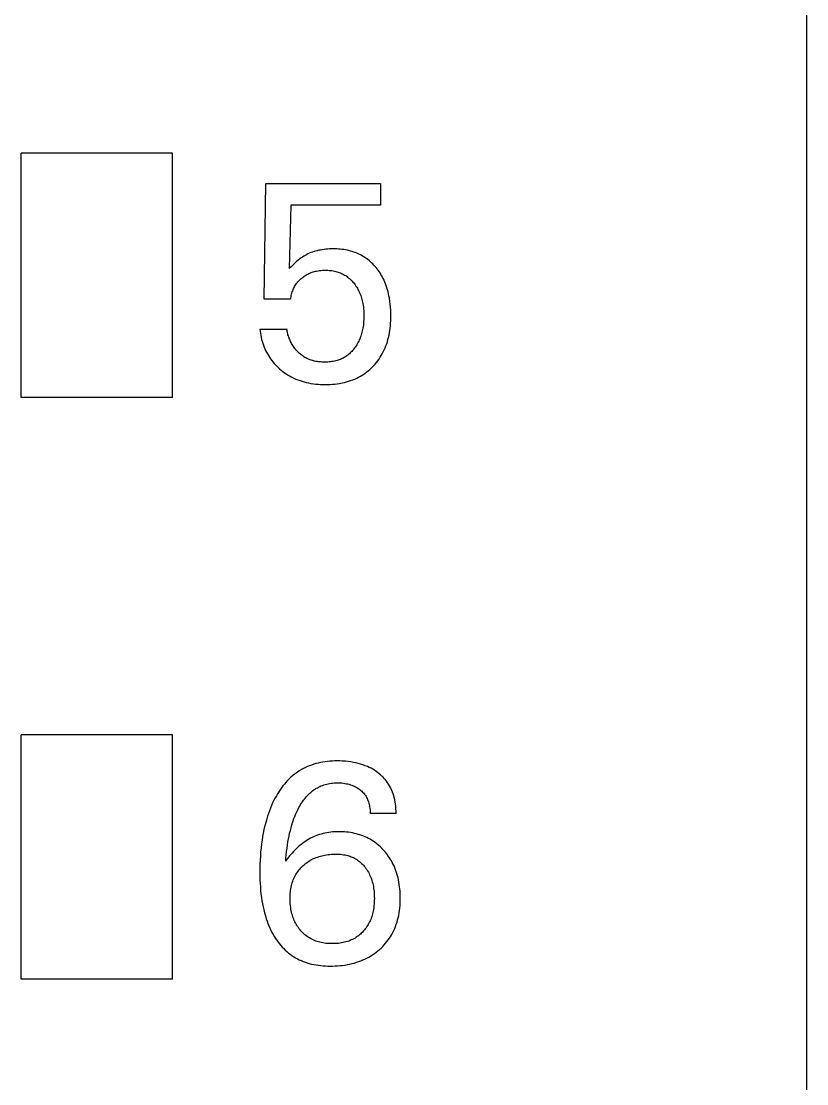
# Model space of a CAD drawing. Extents: x 10 to 622, y -523 to 292.
# Drawn here: x 283.987 to 285.354, y 102.994 to 104.844 of the extents above; entities that cross this region are included whole.
import ezdxf

# ---------------------------------------------------------------- set-up
doc = ezdxf.new("R2010")
doc.units = 0
doc.header["$LTSCALE"] = 5
doc.header["$MEASUREMENT"] = 0
doc.layers.get('0').update_dxf_attribs({"linetype": 'CONTINUOUS'})

msp = doc.modelspace()

# ---------------------------------------------------------------- linework, layer by layer
at = {"color": 7, "linetype": 'Continuous'}
for p, q in [((285.3541, 91.5843), (285.3541, 118.1094)), ((285.3541, 101.4856), (285.3541, 118.1094)), ((285.3541, 91.5843), (285.3541, 118.1094)), ((285.3541, 95.3587), (285.3541, 118.1094)), ((285.3541, 95.3587), (285.3541, 118.1094)), ((283.9874, 104.1888), (283.9874, 104.614)), ((284.2506, 104.614), (283.9874, 104.614)), ((284.2506, 104.1888), (284.2506, 104.614)), ((284.4103, 104.3601), (284.4132, 104.5614)), ((284.4132, 104.5614), (284.6125, 104.5614)), ((284.6125, 104.5614), (284.6125, 104.5238)), ((284.4564, 104.5238), (284.4537, 104.4131)), ((284.6125, 104.5238), (284.4564, 104.5238)), ((284.472, 104.4302), (284.4691, 104.4279)), ((284.4742, 104.4318), (284.472, 104.4302)), ((284.4765, 104.4333), (284.4742, 104.4318)), ((284.4788, 104.4348), (284.4765, 104.4333)), ((284.4812, 104.4361), (284.4788, 104.4348)), ((284.4837, 104.4374), (284.4812, 104.4361)), ((284.4861, 104.4386), (284.4837, 104.4374)), ((284.4886, 104.4398), (284.4861, 104.4386)), ((284.4913, 104.4409), (284.4886, 104.4398)), ((284.494, 104.4419), (284.4913, 104.4409)), ((284.4968, 104.4428), (284.494, 104.4419)), ((284.4995, 104.4436), (284.4968, 104.4428)), ((284.5023, 104.4443), (284.4995, 104.4436)), ((284.5052, 104.445), (284.5023, 104.4443)), ((284.508, 104.4455), (284.5052, 104.445)), ((284.5111, 104.4461), (284.508, 104.4455)), ((284.5142, 104.4465), (284.5111, 104.4461)), ((284.5174, 104.4469), (284.5142, 104.4465)), ((284.5205, 104.4471), (284.5174, 104.4469)), ((284.5237, 104.4473), (284.5205, 104.4471)), ((284.5269, 104.4474), (284.5237, 104.4473)), ((284.5301, 104.4475), (284.5269, 104.4474)), ((284.5331, 104.4474), (284.5301, 104.4475)), ((284.5362, 104.4473), (284.5331, 104.4474)), ((284.5393, 104.4472), (284.5362, 104.4473)), ((284.5424, 104.4469), (284.5393, 104.4472)), ((284.5454, 104.4466), (284.5424, 104.4469)), ((284.5485, 104.4462), (284.5454, 104.4466)), ((284.5515, 104.4457), (284.5485, 104.4462)), ((284.5546, 104.4451), (284.5515, 104.4457)), ((284.5576, 104.4444), (284.5546, 104.4451)), ((284.5605, 104.4436), (284.5576, 104.4444)), ((284.5632, 104.4428), (284.5605, 104.4436)), ((284.5659, 104.442), (284.5632, 104.4428)), ((284.5686, 104.441), (284.5659, 104.442)), ((284.5712, 104.44), (284.5686, 104.441)), ((284.5737, 104.4389), (284.5712, 104.44)), ((284.5763, 104.4377), (284.5737, 104.4389)), ((284.5788, 104.4364), (284.5763, 104.4377)), ((284.5812, 104.435), (284.5788, 104.4364)), ((284.5836, 104.4336), (284.5812, 104.435)), ((284.586, 104.4321), (284.5836, 104.4336)), ((284.5883, 104.4305), (284.586, 104.4321)), ((284.5906, 104.4288), (284.5883, 104.4305)), ((284.457, 104.4165), (284.4537, 104.4131)), ((284.4603, 104.4199), (284.457, 104.4165)), ((284.4633, 104.4227), (284.4603, 104.4199)), ((284.4664, 104.4255), (284.4633, 104.4227)), ((284.4691, 104.4279), (284.4664, 104.4255)), ((284.5928, 104.427), (284.5906, 104.4288)), ((284.5949, 104.4252), (284.5928, 104.427)), ((284.597, 104.4233), (284.5949, 104.4252)), ((284.599, 104.4213), (284.597, 104.4233)), ((284.6009, 104.4193), (284.599, 104.4213)), ((284.6028, 104.4172), (284.6009, 104.4193)), ((284.6047, 104.415), (284.6028, 104.4172)), ((284.6064, 104.4128), (284.6047, 104.415)), ((284.6082, 104.4104), (284.6064, 104.4128)), ((284.4701, 104.3917), (284.4716, 104.3932)), ((284.4716, 104.3932), (284.473, 104.3946)), ((284.473, 104.3946), (284.4746, 104.3959)), ((284.4746, 104.3959), (284.4761, 104.3972)), ((284.4761, 104.3972), (284.4777, 104.3984)), ((284.4777, 104.3984), (284.4793, 104.3996)), ((284.4793, 104.3996), (284.481, 104.4007)), ((284.481, 104.4007), (284.4826, 104.4017)), ((284.4826, 104.4017), (284.4844, 104.4027)), ((284.4844, 104.4027), (284.4861, 104.4037)), ((284.4861, 104.4037), (284.4879, 104.4045)), ((284.4879, 104.4045), (284.4897, 104.4054)), ((284.4897, 104.4054), (284.4916, 104.4061)), ((284.4916, 104.4061), (284.4935, 104.4068)), ((284.4935, 104.4068), (284.4954, 104.4074)), ((284.4954, 104.4074), (284.4974, 104.408)), ((284.4974, 104.408), (284.4993, 104.4085)), ((284.4993, 104.4085), (284.5013, 104.4089)), ((284.5013, 104.4089), (284.5038, 104.4094)), ((284.5038, 104.4094), (284.5063, 104.4098)), ((284.5063, 104.4098), (284.5088, 104.41)), ((284.5088, 104.41), (284.5113, 104.4102)), ((284.5113, 104.4102), (284.5139, 104.4104)), ((284.5139, 104.4104), (284.5164, 104.4104)), ((284.5164, 104.4104), (284.5187, 104.4104)), ((284.5187, 104.4104), (284.521, 104.4103)), ((284.521, 104.4103), (284.5232, 104.4101)), ((284.5232, 104.4101), (284.5255, 104.4099)), ((284.5255, 104.4099), (284.5278, 104.4096)), ((284.5278, 104.4096), (284.53, 104.4093)), ((284.53, 104.4093), (284.5322, 104.4088)), ((284.5322, 104.4088), (284.5345, 104.4083)), ((284.5345, 104.4083), (284.5367, 104.4077)), ((284.5367, 104.4077), (284.5387, 104.4071)), ((284.5387, 104.4071), (284.5406, 104.4064)), ((284.5406, 104.4064), (284.5426, 104.4057)), ((284.5426, 104.4057), (284.5445, 104.4049)), ((284.5445, 104.4049), (284.5464, 104.404)), ((284.5464, 104.404), (284.5483, 104.403)), ((284.5483, 104.403), (284.5501, 104.402)), ((284.5501, 104.402), (284.5519, 104.4009)), ((284.5519, 104.4009), (284.5536, 104.3998)), ((284.5536, 104.3998), (284.5553, 104.3985)), ((284.5553, 104.3985), (284.5569, 104.3972)), ((284.5569, 104.3972), (284.5586, 104.3958)), ((284.5586, 104.3958), (284.5601, 104.3944)), ((284.5601, 104.3944), (284.5616, 104.3929)), ((284.6099, 104.408), (284.6082, 104.4104)), ((284.6116, 104.4055), (284.6099, 104.408)), ((284.6131, 104.403), (284.6116, 104.4055)), ((284.6146, 104.4004), (284.6131, 104.403)), ((284.616, 104.3978), (284.6146, 104.4004)), ((284.6174, 104.3951), (284.616, 104.3978)), ((284.6186, 104.3924), (284.6174, 104.3951)), ((284.459, 104.3726), (284.4597, 104.3747)), ((284.4597, 104.3747), (284.4604, 104.3765)), ((284.4604, 104.3765), (284.4612, 104.3784)), ((284.4612, 104.3784), (284.4621, 104.3802)), ((284.4621, 104.3802), (284.463, 104.382)), ((284.463, 104.382), (284.464, 104.3837)), ((284.464, 104.3837), (284.4651, 104.3854)), ((284.4651, 104.3854), (284.4662, 104.387)), ((284.4662, 104.387), (284.4675, 104.3886)), ((284.4675, 104.3886), (284.4688, 104.3902)), ((284.4688, 104.3902), (284.4701, 104.3917)), ((284.5616, 104.3929), (284.5631, 104.3914)), ((284.5631, 104.3914), (284.5645, 104.3898)), ((284.5645, 104.3898), (284.5658, 104.3882)), ((284.5658, 104.3882), (284.5671, 104.3865)), ((284.5671, 104.3865), (284.5685, 104.3846)), ((284.5685, 104.3846), (284.5698, 104.3828)), ((284.5698, 104.3828), (284.571, 104.3809)), ((284.571, 104.3809), (284.5722, 104.3789)), ((284.5722, 104.3789), (284.5733, 104.3769)), ((284.5733, 104.3769), (284.5743, 104.3749)), ((284.5743, 104.3749), (284.5753, 104.3729)), ((284.6198, 104.3897), (284.6186, 104.3924)), ((284.6212, 104.3864), (284.6198, 104.3897)), ((284.6224, 104.383), (284.6212, 104.3864)), ((284.6236, 104.3797), (284.6224, 104.383)), ((284.6246, 104.3762), (284.6236, 104.3797)), ((284.6256, 104.3728), (284.6246, 104.3762)), ((284.4564, 104.3601), (284.4103, 104.3601)), ((284.4564, 104.3601), (284.4566, 104.3622)), ((284.4566, 104.3622), (284.4569, 104.3644)), ((284.4569, 104.3644), (284.4573, 104.3665)), ((284.4573, 104.3665), (284.4578, 104.3685)), ((284.4578, 104.3685), (284.4583, 104.3706)), ((284.4583, 104.3706), (284.459, 104.3726)), ((284.5753, 104.3729), (284.5762, 104.3708)), ((284.5762, 104.3708), (284.5771, 104.3686)), ((284.5771, 104.3686), (284.578, 104.3663)), ((284.578, 104.3663), (284.5787, 104.364)), ((284.5787, 104.364), (284.5795, 104.3617)), ((284.5795, 104.3617), (284.5801, 104.3594)), ((284.5801, 104.3594), (284.5807, 104.3571)), ((284.5807, 104.3571), (284.5812, 104.3547)), ((284.6264, 104.3693), (284.6256, 104.3728)), ((284.6272, 104.3658), (284.6264, 104.3693)), ((284.6279, 104.3623), (284.6272, 104.3658)), ((284.6289, 104.356), (284.6279, 104.3623)), ((284.6295, 104.351), (284.6289, 104.356)), ((284.5812, 104.3547), (284.5817, 104.3523)), ((284.5817, 104.3523), (284.5822, 104.3493)), ((284.5822, 104.3493), (284.5826, 104.3463)), ((284.5826, 104.3463), (284.5829, 104.3433)), ((284.5829, 104.3433), (284.5832, 104.3402)), ((284.5832, 104.3402), (284.5833, 104.3372)), ((284.63, 104.3459), (284.6295, 104.351)), ((284.6303, 104.3408), (284.63, 104.3459)), ((284.6305, 104.3357), (284.6303, 104.3408)), ((284.5831, 104.3214), (284.5829, 104.3182)), ((284.5833, 104.3247), (284.5831, 104.3214)), ((284.5833, 104.3372), (284.5834, 104.3342)), ((284.5834, 104.3279), (284.5833, 104.3247)), ((284.5834, 104.3342), (284.5835, 104.3311)), ((284.5835, 104.3311), (284.5834, 104.3279)), ((284.6301, 104.3179), (284.6304, 104.3221)), ((284.6304, 104.3221), (284.6305, 104.3264)), ((284.6306, 104.3306), (284.6305, 104.3357)), ((284.6305, 104.3264), (284.6306, 104.3306)), ((284.4025, 104.3077), (284.4029, 104.3041)), ((284.4025, 104.3077), (284.4496, 104.3077)), ((284.4029, 104.3041), (284.4034, 104.3006)), ((284.4034, 104.3006), (284.404, 104.2971)), ((284.4498, 104.3057), (284.4496, 104.3077)), ((284.4501, 104.3037), (284.4498, 104.3057)), ((284.4505, 104.3018), (284.4501, 104.3037)), ((284.451, 104.2998), (284.4505, 104.3018)), ((284.5801, 104.3025), (284.5795, 104.3002)), ((284.5807, 104.3049), (284.5801, 104.3025)), ((284.5812, 104.3073), (284.5807, 104.3049)), ((284.5817, 104.3097), (284.5812, 104.3073)), ((284.5822, 104.3125), (284.5817, 104.3097)), ((284.5826, 104.3154), (284.5822, 104.3125)), ((284.5829, 104.3182), (284.5826, 104.3154)), ((284.6273, 104.297), (284.6281, 104.3011)), ((284.6281, 104.3011), (284.6288, 104.3053)), ((284.6288, 104.3053), (284.6293, 104.3095)), ((284.6293, 104.3095), (284.6298, 104.3137)), ((284.6298, 104.3137), (284.6301, 104.3179)), ((284.404, 104.2971), (284.4047, 104.2935)), ((284.4047, 104.2935), (284.4056, 104.29)), ((284.4056, 104.29), (284.4065, 104.2866)), ((284.4065, 104.2866), (284.4076, 104.2831)), ((284.4076, 104.2831), (284.4088, 104.2797)), ((284.4515, 104.2978), (284.451, 104.2998)), ((284.4521, 104.2959), (284.4515, 104.2978)), ((284.4527, 104.294), (284.4521, 104.2959)), ((284.4534, 104.2921), (284.4527, 104.294)), ((284.4542, 104.2902), (284.4534, 104.2921)), ((284.455, 104.2883), (284.4542, 104.2902)), ((284.4558, 104.2864), (284.455, 104.2883)), ((284.4568, 104.2846), (284.4558, 104.2864)), ((284.4577, 104.2828), (284.4568, 104.2846)), ((284.4588, 104.281), (284.4577, 104.2828)), ((284.5723, 104.2827), (284.5712, 104.2807)), ((284.5734, 104.2848), (284.5723, 104.2827)), ((284.5745, 104.2868), (284.5734, 104.2848)), ((284.5754, 104.2889), (284.5745, 104.2868)), ((284.5763, 104.291), (284.5754, 104.2889)), ((284.5772, 104.2933), (284.5763, 104.291)), ((284.578, 104.2955), (284.5772, 104.2933)), ((284.5788, 104.2979), (284.578, 104.2955)), ((284.5795, 104.3002), (284.5788, 104.2979)), ((284.6219, 104.2787), (284.6232, 104.2822)), ((284.6232, 104.2822), (284.6244, 104.2859)), ((284.6244, 104.2859), (284.6255, 104.2895)), ((284.6255, 104.2895), (284.6264, 104.2932)), ((284.6264, 104.2932), (284.6273, 104.297)), ((284.4088, 104.2797), (284.41, 104.2766)), ((284.41, 104.2766), (284.4113, 104.2735)), ((284.4113, 104.2735), (284.4126, 104.2704)), ((284.4126, 104.2704), (284.4141, 104.2674)), ((284.4141, 104.2674), (284.4157, 104.2645)), ((284.4157, 104.2645), (284.4174, 104.2616)), ((284.4599, 104.2792), (284.4588, 104.281)), ((284.461, 104.2775), (284.4599, 104.2792)), ((284.4622, 104.2758), (284.461, 104.2775)), ((284.4634, 104.2742), (284.4622, 104.2758)), ((284.4646, 104.2727), (284.4634, 104.2742)), ((284.4659, 104.2712), (284.4646, 104.2727)), ((284.4672, 104.2697), (284.4659, 104.2712)), ((284.4686, 104.2682), (284.4672, 104.2697)), ((284.47, 104.2669), (284.4686, 104.2682)), ((284.4715, 104.2655), (284.47, 104.2669)), ((284.473, 104.2642), (284.4715, 104.2655)), ((284.4745, 104.263), (284.473, 104.2642)), ((284.5569, 104.2637), (284.5554, 104.2625)), ((284.5583, 104.2649), (284.5569, 104.2637)), ((284.5597, 104.2663), (284.5583, 104.2649)), ((284.5611, 104.2676), (284.5597, 104.2663)), ((284.5625, 104.269), (284.5611, 104.2676)), ((284.5638, 104.2705), (284.5625, 104.269)), ((284.565, 104.2719), (284.5638, 104.2705)), ((284.5662, 104.2735), (284.565, 104.2719)), ((284.5674, 104.275), (284.5662, 104.2735)), ((284.5687, 104.2769), (284.5674, 104.275)), ((284.57, 104.2788), (284.5687, 104.2769)), ((284.5712, 104.2807), (284.57, 104.2788)), ((284.6138, 104.2618), (284.6156, 104.2649)), ((284.6156, 104.2649), (284.6173, 104.2682)), ((284.6173, 104.2682), (284.619, 104.2716)), ((284.619, 104.2716), (284.6205, 104.2751)), ((284.6205, 104.2751), (284.6219, 104.2787)), ((284.4174, 104.2616), (284.4192, 104.2587)), ((284.4192, 104.2587), (284.4211, 104.256)), ((284.4211, 104.256), (284.4231, 104.2533)), ((284.4231, 104.2533), (284.4252, 104.2506)), ((284.4252, 104.2506), (284.4274, 104.2481)), ((284.4274, 104.2481), (284.4297, 104.2456)), ((284.4297, 104.2456), (284.432, 104.2432)), ((284.4761, 104.2618), (284.4745, 104.263)), ((284.4777, 104.2607), (284.4761, 104.2618)), ((284.4793, 104.2596), (284.4777, 104.2607)), ((284.481, 104.2586), (284.4793, 104.2596)), ((284.4827, 104.2576), (284.481, 104.2586)), ((284.4845, 104.2567), (284.4827, 104.2576)), ((284.4863, 104.2559), (284.4845, 104.2567)), ((284.4882, 104.2551), (284.4863, 104.2559)), ((284.4901, 104.2544), (284.4882, 104.2551)), ((284.492, 104.2537), (284.4901, 104.2544)), ((284.494, 104.2531), (284.492, 104.2537)), ((284.496, 104.2526), (284.494, 104.2531)), ((284.4979, 104.2521), (284.496, 104.2526)), ((284.5, 104.2517), (284.4979, 104.2521)), ((284.502, 104.2514), (284.5, 104.2517)), ((284.504, 104.2511), (284.502, 104.2514)), ((284.5061, 104.2508), (284.504, 104.2511)), ((284.5081, 104.2507), (284.5061, 104.2508)), ((284.5102, 104.2505), (284.5081, 104.2507)), ((284.5123, 104.2504), (284.5102, 104.2505)), ((284.5143, 104.2504), (284.5123, 104.2504)), ((284.5164, 104.2504), (284.5143, 104.2504)), ((284.5187, 104.2504), (284.5164, 104.2504)), ((284.521, 104.2505), (284.5187, 104.2504)), ((284.5233, 104.2507), (284.521, 104.2505)), ((284.5256, 104.2509), (284.5233, 104.2507)), ((284.5279, 104.2512), (284.5256, 104.2509)), ((284.5301, 104.2515), (284.5279, 104.2512)), ((284.5324, 104.252), (284.5301, 104.2515)), ((284.5346, 104.2525), (284.5324, 104.252)), ((284.5368, 104.2531), (284.5346, 104.2525)), ((284.5386, 104.2537), (284.5368, 104.2531)), ((284.5404, 104.2543), (284.5386, 104.2537)), ((284.5422, 104.255), (284.5404, 104.2543)), ((284.5439, 104.2557), (284.5422, 104.255)), ((284.5456, 104.2565), (284.5439, 104.2557)), ((284.5473, 104.2573), (284.5456, 104.2565)), ((284.549, 104.2582), (284.5473, 104.2573)), ((284.5506, 104.2592), (284.549, 104.2582)), ((284.5522, 104.2602), (284.5506, 104.2592)), ((284.5538, 104.2613), (284.5522, 104.2602)), ((284.5554, 104.2625), (284.5538, 104.2613)), ((284.6008, 104.2443), (284.6032, 104.247)), ((284.6032, 104.247), (284.6056, 104.2498)), ((284.6056, 104.2498), (284.6078, 104.2527)), ((284.6078, 104.2527), (284.6099, 104.2556)), ((284.6099, 104.2556), (284.6119, 104.2587)), ((284.6119, 104.2587), (284.6138, 104.2618)), ((284.432, 104.2432), (284.4345, 104.2409)), ((284.4345, 104.2409), (284.437, 104.2386)), ((284.437, 104.2386), (284.4395, 104.2365)), ((284.4395, 104.2365), (284.4425, 104.2341)), ((284.4425, 104.2341), (284.4455, 104.2319)), ((284.4455, 104.2319), (284.4486, 104.2298)), ((284.4486, 104.2298), (284.4518, 104.2278)), ((284.4518, 104.2278), (284.4551, 104.2259)), ((284.5778, 104.226), (284.5806, 104.2276)), ((284.5806, 104.2276), (284.5833, 104.2294)), ((284.5833, 104.2294), (284.586, 104.2313)), ((284.586, 104.2313), (284.5887, 104.2332)), ((284.5887, 104.2332), (284.5912, 104.2353)), ((284.5912, 104.2353), (284.5937, 104.2374)), ((284.5937, 104.2374), (284.5962, 104.2396)), ((284.5962, 104.2396), (284.5985, 104.2419)), ((284.5985, 104.2419), (284.6008, 104.2443)), ((284.4551, 104.2259), (284.4584, 104.2241)), ((284.4584, 104.2241), (284.4617, 104.2225)), ((284.4617, 104.2225), (284.4653, 104.2209)), ((284.4653, 104.2209), (284.4688, 104.2195)), ((284.4688, 104.2195), (284.4725, 104.2182)), ((284.4725, 104.2182), (284.4761, 104.217)), ((284.4761, 104.217), (284.4799, 104.2159)), ((284.4799, 104.2159), (284.4836, 104.215)), ((284.4836, 104.215), (284.4874, 104.2141)), ((284.4874, 104.2141), (284.4915, 104.2134)), ((284.4915, 104.2134), (284.4956, 104.2127)), ((284.4956, 104.2127), (284.4997, 104.2122)), ((284.4997, 104.2122), (284.5039, 104.2118)), ((284.5039, 104.2118), (284.508, 104.2115)), ((284.508, 104.2115), (284.5122, 104.2114)), ((284.5122, 104.2114), (284.5164, 104.2113)), ((284.5164, 104.2113), (284.5206, 104.2114)), ((284.5206, 104.2114), (284.5248, 104.2115)), ((284.5248, 104.2115), (284.529, 104.2118)), ((284.529, 104.2118), (284.5331, 104.2122)), ((284.5331, 104.2122), (284.5373, 104.2127)), ((284.5373, 104.2127), (284.5414, 104.2133)), ((284.5414, 104.2133), (284.5455, 104.2141)), ((284.5455, 104.2141), (284.5496, 104.215)), ((284.5496, 104.215), (284.5533, 104.2159)), ((284.5533, 104.2159), (284.5569, 104.217)), ((284.5569, 104.217), (284.5605, 104.2182)), ((284.5605, 104.2182), (284.5641, 104.2195)), ((284.5641, 104.2195), (284.5676, 104.2209)), ((284.5676, 104.2209), (284.571, 104.2225)), ((284.571, 104.2225), (284.5744, 104.2242)), ((284.5744, 104.2242), (284.5778, 104.226)), ((284.2506, 104.1888), (283.9874, 104.1888)), ((283.9874, 103.1764), (283.9874, 103.6016)), ((284.2506, 103.6016), (283.9874, 103.6016)), ((284.2506, 103.1764), (284.2506, 103.6016)), ((284.4784, 103.5428), (284.4751, 103.541)), ((284.4818, 103.5445), (284.4784, 103.5428)), ((284.4853, 103.5461), (284.4818, 103.5445)), ((284.4888, 103.5476), (284.4853, 103.5461)), ((284.4924, 103.5489), (284.4888, 103.5476)), ((284.4963, 103.5502), (284.4924, 103.5489)), ((284.5002, 103.5514), (284.4963, 103.5502)), ((284.5042, 103.5524), (284.5002, 103.5514)), ((284.5082, 103.5533), (284.5042, 103.5524)), ((284.5123, 103.5541), (284.5082, 103.5533)), ((284.5164, 103.5547), (284.5123, 103.5541)), ((284.5204, 103.5552), (284.5164, 103.5547)), ((284.5245, 103.5556), (284.5204, 103.5552)), ((284.5287, 103.5558), (284.5245, 103.5556)), ((284.5328, 103.556), (284.5287, 103.5558)), ((284.5369, 103.5561), (284.5328, 103.556)), ((284.5417, 103.556), (284.5369, 103.5561)), ((284.5465, 103.5558), (284.5417, 103.556)), ((284.5513, 103.5555), (284.5465, 103.5558)), ((284.556, 103.555), (284.5513, 103.5555)), ((284.5608, 103.5544), (284.556, 103.555)), ((284.5655, 103.5536), (284.5608, 103.5544)), ((284.5697, 103.5527), (284.5655, 103.5536)), ((284.5738, 103.5518), (284.5697, 103.5527)), ((284.5779, 103.5506), (284.5738, 103.5518)), ((284.582, 103.5493), (284.5779, 103.5506)), ((284.586, 103.5478), (284.582, 103.5493)), ((284.5899, 103.5462), (284.586, 103.5478)), ((284.593, 103.5448), (284.5899, 103.5462)), ((284.596, 103.5432), (284.593, 103.5448)), ((284.5989, 103.5416), (284.596, 103.5432)), ((284.4536, 103.5248), (284.4507, 103.5219)), ((284.4565, 103.5276), (284.4536, 103.5248)), ((284.4594, 103.5301), (284.4565, 103.5276)), ((284.4624, 103.5324), (284.4594, 103.5301)), ((284.4655, 103.5347), (284.4624, 103.5324)), ((284.4686, 103.5369), (284.4655, 103.5347)), ((284.4718, 103.539), (284.4686, 103.5369)), ((284.4751, 103.541), (284.4718, 103.539)), ((284.6018, 103.5398), (284.5989, 103.5416)), ((284.6047, 103.5379), (284.6018, 103.5398)), ((284.6074, 103.536), (284.6047, 103.5379)), ((284.6101, 103.5339), (284.6074, 103.536)), ((284.6124, 103.5319), (284.6101, 103.5339)), ((284.6147, 103.5298), (284.6124, 103.5319)), ((284.6169, 103.5276), (284.6147, 103.5298)), ((284.619, 103.5254), (284.6169, 103.5276)), ((284.621, 103.523), (284.619, 103.5254)), ((284.4378, 103.5059), (284.4355, 103.5025)), ((284.4402, 103.5093), (284.4378, 103.5059)), ((284.4427, 103.5125), (284.4402, 103.5093)), ((284.4452, 103.5157), (284.4427, 103.5125)), ((284.4479, 103.5188), (284.4452, 103.5157)), ((284.4507, 103.5219), (284.4479, 103.5188)), ((284.4947, 103.5044), (284.4966, 103.5058)), ((284.4966, 103.5058), (284.4986, 103.5071)), ((284.4986, 103.5071), (284.5006, 103.5084)), ((284.5006, 103.5084), (284.5026, 103.5095)), ((284.5026, 103.5095), (284.5047, 103.5107)), ((284.5047, 103.5107), (284.5068, 103.5117)), ((284.5068, 103.5117), (284.5089, 103.5126)), ((284.5089, 103.5126), (284.5114, 103.5136)), ((284.5114, 103.5136), (284.5138, 103.5145)), ((284.5138, 103.5145), (284.5163, 103.5152)), ((284.5163, 103.5152), (284.5188, 103.5159)), ((284.5188, 103.5159), (284.5213, 103.5164)), ((284.5213, 103.5164), (284.5239, 103.5169)), ((284.5239, 103.5169), (284.5265, 103.5173)), ((284.5265, 103.5173), (284.5291, 103.5176)), ((284.5291, 103.5176), (284.5317, 103.5178)), ((284.5317, 103.5178), (284.5343, 103.518)), ((284.5343, 103.518), (284.5369, 103.518)), ((284.5369, 103.518), (284.5396, 103.518)), ((284.5396, 103.518), (284.5424, 103.5179)), ((284.5424, 103.5179), (284.5451, 103.5177)), ((284.5451, 103.5177), (284.5478, 103.5174)), ((284.5478, 103.5174), (284.5505, 103.517)), ((284.5505, 103.517), (284.5532, 103.5165)), ((284.5532, 103.5165), (284.5556, 103.516)), ((284.5556, 103.516), (284.5579, 103.5154)), ((284.5579, 103.5154), (284.5603, 103.5147)), ((284.5603, 103.5147), (284.5626, 103.5139)), ((284.5626, 103.5139), (284.5648, 103.513)), ((284.5648, 103.513), (284.567, 103.512)), ((284.567, 103.512), (284.569, 103.511)), ((284.569, 103.511), (284.571, 103.5099)), ((284.571, 103.5099), (284.5729, 103.5087)), ((284.5729, 103.5087), (284.5748, 103.5074)), ((284.5748, 103.5074), (284.5766, 103.5061)), ((284.5766, 103.5061), (284.5784, 103.5046)), ((284.6229, 103.5206), (284.621, 103.523)), ((284.6248, 103.5181), (284.6229, 103.5206)), ((284.6265, 103.5156), (284.6248, 103.5181)), ((284.6281, 103.5129), (284.6265, 103.5156)), ((284.6296, 103.5101), (284.6281, 103.5129)), ((284.631, 103.5073), (284.6296, 103.5101)), ((284.6323, 103.5045), (284.631, 103.5073)), ((284.427, 103.4875), (284.4248, 103.483)), ((284.4293, 103.4919), (284.427, 103.4875)), ((284.4313, 103.4955), (284.4293, 103.4919)), ((284.4334, 103.499), (284.4313, 103.4955)), ((284.4355, 103.5025), (284.4334, 103.499)), ((284.4767, 103.4851), (284.4784, 103.4875)), ((284.4784, 103.4875), (284.4801, 103.4898)), ((284.4801, 103.4898), (284.482, 103.4921)), ((284.482, 103.4921), (284.4839, 103.4944)), ((284.4839, 103.4944), (284.4859, 103.4965)), ((284.4859, 103.4965), (284.4876, 103.4982)), ((284.4876, 103.4982), (284.4893, 103.4998)), ((284.4893, 103.4998), (284.4911, 103.5014)), ((284.4911, 103.5014), (284.4929, 103.5029)), ((284.4929, 103.5029), (284.4947, 103.5044)), ((284.5784, 103.5046), (284.5798, 103.5032)), ((284.5798, 103.5032), (284.5812, 103.5018)), ((284.5812, 103.5018), (284.5826, 103.5004)), ((284.5826, 103.5004), (284.5839, 103.4989)), ((284.5839, 103.4989), (284.5851, 103.4973)), ((284.5851, 103.4973), (284.5862, 103.4957)), ((284.5862, 103.4957), (284.5873, 103.494)), ((284.5873, 103.494), (284.5883, 103.4922)), ((284.5883, 103.4922), (284.5892, 103.4904)), ((284.5892, 103.4904), (284.5901, 103.4885)), ((284.5901, 103.4885), (284.5908, 103.4866)), ((284.6334, 103.5016), (284.6323, 103.5045)), ((284.6345, 103.4986), (284.6334, 103.5016)), ((284.6355, 103.4956), (284.6345, 103.4986)), ((284.6363, 103.4926), (284.6355, 103.4956)), ((284.6372, 103.4886), (284.6363, 103.4926)), ((284.638, 103.4847), (284.6372, 103.4886)), ((284.4191, 103.4693), (284.4174, 103.4646)), ((284.4209, 103.4739), (284.4191, 103.4693)), ((284.4228, 103.4785), (284.4209, 103.4739)), ((284.4248, 103.483), (284.4228, 103.4785)), ((284.4662, 103.4662), (284.4678, 103.4697)), ((284.4678, 103.4697), (284.4692, 103.4724)), ((284.4692, 103.4724), (284.4705, 103.475)), ((284.4705, 103.475), (284.472, 103.4776)), ((284.472, 103.4776), (284.4735, 103.4801)), ((284.4735, 103.4801), (284.475, 103.4826)), ((284.475, 103.4826), (284.4767, 103.4851)), ((284.5908, 103.4866), (284.5915, 103.4847)), ((284.5915, 103.4847), (284.5921, 103.4827)), ((284.5921, 103.4827), (284.5927, 103.4807)), ((284.5927, 103.4807), (284.5932, 103.4785)), ((284.5932, 103.4785), (284.5936, 103.4762)), ((284.5936, 103.4762), (284.5939, 103.4739)), ((284.5939, 103.4739), (284.5942, 103.4717)), ((284.5942, 103.4717), (284.5943, 103.4694)), ((284.5943, 103.4694), (284.5944, 103.4671)), ((284.6386, 103.4807), (284.638, 103.4847)), ((284.6391, 103.4767), (284.6386, 103.4807)), ((284.6394, 103.4728), (284.6391, 103.4767)), ((284.6396, 103.4688), (284.6394, 103.4728)), ((284.6396, 103.4648), (284.6396, 103.4688)), ((284.4144, 103.4552), (284.4127, 103.4491)), ((284.4159, 103.4599), (284.4144, 103.4552)), ((284.4174, 103.4646), (284.4159, 103.4599)), ((284.4594, 103.4484), (284.4606, 103.452)), ((284.4606, 103.452), (284.4619, 103.4556)), ((284.4619, 103.4556), (284.4632, 103.4592)), ((284.4632, 103.4592), (284.4647, 103.4627)), ((284.4647, 103.4627), (284.4662, 103.4662)), ((284.5944, 103.4671), (284.5945, 103.4648)), ((284.6396, 103.4648), (284.5945, 103.4648)), ((284.4097, 103.4368), (284.4084, 103.4306)), ((284.4111, 103.443), (284.4097, 103.4368)), ((284.4127, 103.4491), (284.4111, 103.443)), ((284.4544, 103.4301), (284.4556, 103.435)), ((284.4556, 103.435), (284.4568, 103.4399)), ((284.4568, 103.4399), (284.4582, 103.4447)), ((284.4582, 103.4447), (284.4594, 103.4484)), ((284.5224, 103.4316), (284.5191, 103.431)), ((284.5258, 103.432), (284.5224, 103.4316)), ((284.5292, 103.4324), (284.5258, 103.432)), ((284.5325, 103.4326), (284.5292, 103.4324)), ((284.5359, 103.4328), (284.5325, 103.4326)), ((284.5393, 103.4329), (284.5359, 103.4328)), ((284.5428, 103.4329), (284.5393, 103.4329)), ((284.5463, 103.4327), (284.5428, 103.4329)), ((284.5498, 103.4325), (284.5463, 103.4327)), ((284.5533, 103.4322), (284.5498, 103.4325)), ((284.5568, 103.4318), (284.5533, 103.4322)), ((284.5602, 103.4313), (284.5568, 103.4318)), ((284.5637, 103.4307), (284.5602, 103.4313)), ((284.4063, 103.4181), (284.4054, 103.4118)), ((284.4073, 103.4243), (284.4063, 103.4181)), ((284.4084, 103.4306), (284.4073, 103.4243)), ((284.4506, 103.4097), (284.4515, 103.4153)), ((284.4515, 103.4153), (284.4523, 103.4202)), ((284.4523, 103.4202), (284.4533, 103.4252)), ((284.4533, 103.4252), (284.4544, 103.4301)), ((284.4794, 103.4144), (284.4766, 103.4124)), ((284.4823, 103.4164), (284.4794, 103.4144)), ((284.4851, 103.4181), (284.4823, 103.4164)), ((284.4879, 103.4198), (284.4851, 103.4181)), ((284.4909, 103.4214), (284.4879, 103.4198)), ((284.4938, 103.4229), (284.4909, 103.4214)), ((284.4968, 103.4243), (284.4938, 103.4229)), ((284.4999, 103.4255), (284.4968, 103.4243)), ((284.5029, 103.4267), (284.4999, 103.4255)), ((284.5061, 103.4278), (284.5029, 103.4267)), ((284.5092, 103.4288), (284.5061, 103.4278)), ((284.5125, 103.4296), (284.5092, 103.4288)), ((284.5158, 103.4304), (284.5125, 103.4296)), ((284.5191, 103.431), (284.5158, 103.4304)), ((284.5671, 103.43), (284.5637, 103.4307)), ((284.5705, 103.4292), (284.5671, 103.43)), ((284.5736, 103.4283), (284.5705, 103.4292)), ((284.5766, 103.4274), (284.5736, 103.4283)), ((284.5797, 103.4264), (284.5766, 103.4274)), ((284.5827, 103.4252), (284.5797, 103.4264)), ((284.5856, 103.424), (284.5827, 103.4252)), ((284.5886, 103.4227), (284.5856, 103.424)), ((284.5914, 103.4213), (284.5886, 103.4227)), ((284.5942, 103.4197), (284.5914, 103.4213)), ((284.597, 103.4181), (284.5942, 103.4197)), ((284.5997, 103.4164), (284.597, 103.4181)), ((284.6023, 103.4146), (284.5997, 103.4164)), ((284.6049, 103.4127), (284.6023, 103.4146)), ((284.6074, 103.4107), (284.6049, 103.4127)), ((284.4039, 103.3975), (284.4034, 103.3903)), ((284.4046, 103.4046), (284.4039, 103.3975)), ((284.4054, 103.4118), (284.4046, 103.4046)), ((284.4485, 103.3927), (284.4491, 103.3984)), ((284.4491, 103.3984), (284.4498, 103.404)), ((284.4498, 103.404), (284.4506, 103.4097)), ((284.4586, 103.3958), (284.4544, 103.3909)), ((284.4609, 103.3984), (284.4586, 103.3958)), ((284.4634, 103.4009), (284.4609, 103.3984)), ((284.4659, 103.4033), (284.4634, 103.4009)), ((284.4684, 103.4057), (284.4659, 103.4033)), ((284.4711, 103.408), (284.4684, 103.4057)), ((284.4738, 103.4102), (284.4711, 103.408)), ((284.4766, 103.4124), (284.4738, 103.4102)), ((284.6098, 103.4087), (284.6074, 103.4107)), ((284.6122, 103.4065), (284.6098, 103.4087)), ((284.6145, 103.4043), (284.6122, 103.4065)), ((284.6167, 103.402), (284.6145, 103.4043)), ((284.6189, 103.3997), (284.6167, 103.402)), ((284.6209, 103.3973), (284.6189, 103.3997)), ((284.6228, 103.3949), (284.6209, 103.3973)), ((284.6247, 103.3924), (284.6228, 103.3949)), ((284.4027, 103.376), (284.4025, 103.3688)), ((284.4029, 103.3832), (284.4027, 103.376)), ((284.4034, 103.3903), (284.4029, 103.3832)), ((284.4476, 103.3814), (284.448, 103.387)), ((284.4491, 103.3838), (284.4476, 103.3814)), ((284.448, 103.387), (284.4485, 103.3927)), ((284.4508, 103.3861), (284.4491, 103.3838)), ((284.4544, 103.3909), (284.4508, 103.3861)), ((284.4794, 103.3752), (284.4813, 103.3768)), ((284.4813, 103.3768), (284.4833, 103.3783)), ((284.4833, 103.3783), (284.4853, 103.3798)), ((284.4853, 103.3798), (284.4873, 103.3812)), ((284.4873, 103.3812), (284.4894, 103.3825)), ((284.4894, 103.3825), (284.4915, 103.3837)), ((284.4915, 103.3837), (284.4937, 103.3848)), ((284.4937, 103.3848), (284.496, 103.386)), ((284.496, 103.386), (284.4984, 103.387)), ((284.4984, 103.387), (284.5007, 103.388)), ((284.5007, 103.388), (284.5032, 103.3888)), ((284.5032, 103.3888), (284.5056, 103.3896)), ((284.5056, 103.3896), (284.5081, 103.3904)), ((284.5081, 103.3904), (284.5106, 103.391)), ((284.5106, 103.391), (284.5131, 103.3916)), ((284.5131, 103.3916), (284.5158, 103.3922)), ((284.5158, 103.3922), (284.5187, 103.3926)), ((284.5187, 103.3926), (284.5215, 103.393)), ((284.5215, 103.393), (284.5243, 103.3933)), ((284.5243, 103.3933), (284.5271, 103.3936)), ((284.5271, 103.3936), (284.53, 103.3937)), ((284.53, 103.3937), (284.5328, 103.3938)), ((284.5328, 103.3938), (284.5357, 103.3938)), ((284.5357, 103.3938), (284.5382, 103.3938)), ((284.5382, 103.3938), (284.5407, 103.3937)), ((284.5407, 103.3937), (284.5432, 103.3935)), ((284.5432, 103.3935), (284.5457, 103.3932)), ((284.5457, 103.3932), (284.5482, 103.3929)), ((284.5482, 103.3929), (284.5507, 103.3924)), ((284.5507, 103.3924), (284.5532, 103.3919)), ((284.5532, 103.3919), (284.5556, 103.3913)), ((284.5556, 103.3913), (284.5576, 103.3907)), ((284.5576, 103.3907), (284.5595, 103.3901)), ((284.5595, 103.3901), (284.5615, 103.3893)), ((284.5615, 103.3893), (284.5634, 103.3886)), ((284.5634, 103.3886), (284.5652, 103.3877)), ((284.5652, 103.3877), (284.5671, 103.3868)), ((284.5671, 103.3868), (284.5688, 103.3858)), ((284.5688, 103.3858), (284.5706, 103.3848)), ((284.5706, 103.3848), (284.5723, 103.3836)), ((284.5723, 103.3836), (284.5742, 103.3823)), ((284.5742, 103.3823), (284.576, 103.3809)), ((284.576, 103.3809), (284.5778, 103.3794)), ((284.5778, 103.3794), (284.5795, 103.3778)), ((284.5795, 103.3778), (284.5811, 103.3762)), ((284.5811, 103.3762), (284.5827, 103.3745)), ((284.6265, 103.3899), (284.6247, 103.3924)), ((284.6283, 103.3873), (284.6265, 103.3899)), ((284.6299, 103.3847), (284.6283, 103.3873)), ((284.6315, 103.382), (284.6299, 103.3847)), ((284.633, 103.3793), (284.6315, 103.382)), ((284.6344, 103.3765), (284.633, 103.3793)), ((284.636, 103.3733), (284.6344, 103.3765)), ((284.4025, 103.3688), (284.4025, 103.3616)), ((284.4025, 103.3616), (284.4025, 103.3554)), ((284.4639, 103.3558), (284.4651, 103.3581)), ((284.4651, 103.3581), (284.4664, 103.3602)), ((284.4664, 103.3602), (284.4678, 103.3623)), ((284.4678, 103.3623), (284.4693, 103.3643)), ((284.4693, 103.3643), (284.4708, 103.3663)), ((284.4708, 103.3663), (284.4724, 103.3682)), ((284.4724, 103.3682), (284.4741, 103.3701)), ((284.4741, 103.3701), (284.4758, 103.3719)), ((284.4758, 103.3719), (284.4776, 103.3736)), ((284.4776, 103.3736), (284.4794, 103.3752)), ((284.5827, 103.3745), (284.5842, 103.3727)), ((284.5842, 103.3727), (284.5857, 103.3709)), ((284.5857, 103.3709), (284.5872, 103.3689)), ((284.5872, 103.3689), (284.5886, 103.3668)), ((284.5886, 103.3668), (284.59, 103.3647)), ((284.59, 103.3647), (284.5913, 103.3625)), ((284.5913, 103.3625), (284.5925, 103.3602)), ((284.5925, 103.3602), (284.5936, 103.358)), ((284.5936, 103.358), (284.5946, 103.3557)), ((284.6374, 103.3699), (284.636, 103.3733)), ((284.6388, 103.3665), (284.6374, 103.3699)), ((284.64, 103.3631), (284.6388, 103.3665)), ((284.6411, 103.3596), (284.64, 103.3631)), ((284.6421, 103.3561), (284.6411, 103.3596)), ((284.4025, 103.3554), (284.4027, 103.3492)), ((284.4027, 103.3492), (284.403, 103.3429)), ((284.403, 103.3429), (284.4034, 103.3367)), ((284.457, 103.3364), (284.4577, 103.3391)), ((284.4577, 103.3391), (284.4583, 103.3416)), ((284.4583, 103.3416), (284.459, 103.344)), ((284.459, 103.344), (284.4598, 103.3465)), ((284.4598, 103.3465), (284.4607, 103.3489)), ((284.4607, 103.3489), (284.4617, 103.3512)), ((284.4617, 103.3512), (284.4628, 103.3535)), ((284.4628, 103.3535), (284.4639, 103.3558)), ((284.5946, 103.3557), (284.5956, 103.3532)), ((284.5956, 103.3532), (284.5966, 103.3506)), ((284.5966, 103.3506), (284.5974, 103.3481)), ((284.5974, 103.3481), (284.5982, 103.3455)), ((284.5982, 103.3455), (284.5989, 103.3429)), ((284.5989, 103.3429), (284.5995, 103.3403)), ((284.5995, 103.3403), (284.6, 103.3376)), ((284.643, 103.3526), (284.6421, 103.3561)), ((284.6438, 103.3491), (284.643, 103.3526)), ((284.6446, 103.3451), (284.6438, 103.3491)), ((284.6452, 103.3412), (284.6446, 103.3451)), ((284.6457, 103.3372), (284.6452, 103.3412)), ((284.4034, 103.3367), (284.4039, 103.3305)), ((284.4039, 103.3305), (284.4045, 103.3243)), ((284.4045, 103.3243), (284.4053, 103.3181)), ((284.4552, 103.3196), (284.4553, 103.3224)), ((284.4553, 103.3224), (284.4555, 103.3252)), ((284.4555, 103.3252), (284.4558, 103.328)), ((284.4558, 103.328), (284.4561, 103.3308)), ((284.4561, 103.3308), (284.4565, 103.3336)), ((284.4565, 103.3336), (284.457, 103.3364)), ((284.6, 103.3376), (284.6005, 103.3347)), ((284.6005, 103.3347), (284.6009, 103.3317)), ((284.6009, 103.3317), (284.6012, 103.3287)), ((284.6012, 103.3287), (284.6015, 103.3257)), ((284.6015, 103.3257), (284.6016, 103.3227)), ((284.6016, 103.3227), (284.6017, 103.3197)), ((284.6462, 103.3332), (284.6457, 103.3372)), ((284.6465, 103.3292), (284.6462, 103.3332)), ((284.6467, 103.3252), (284.6465, 103.3292)), ((284.6469, 103.3212), (284.6467, 103.3252)), ((284.6469, 103.3172), (284.6469, 103.3212)), ((284.4053, 103.3181), (284.4061, 103.3127)), ((284.4061, 103.3127), (284.407, 103.3074)), ((284.407, 103.3074), (284.4081, 103.302)), ((284.4081, 103.302), (284.4093, 103.2967)), ((284.4552, 103.3167), (284.4552, 103.3196)), ((284.4552, 103.3136), (284.4552, 103.3167)), ((284.4553, 103.3105), (284.4552, 103.3136)), ((284.4555, 103.3073), (284.4553, 103.3105)), ((284.4558, 103.3042), (284.4555, 103.3073)), ((284.4562, 103.3011), (284.4558, 103.3042)), ((284.6011, 103.3041), (284.6008, 103.3009)), ((284.6014, 103.3072), (284.6011, 103.3041)), ((284.6016, 103.3104), (284.6014, 103.3072)), ((284.6017, 103.3136), (284.6016, 103.3104)), ((284.6017, 103.3197), (284.6018, 103.3167)), ((284.6018, 103.3167), (284.6017, 103.3136)), ((284.646, 103.3), (284.6464, 103.3043)), ((284.6464, 103.3043), (284.6467, 103.3086)), ((284.6467, 103.3086), (284.6469, 103.3129)), ((284.6469, 103.3129), (284.6469, 103.3172)), ((284.4093, 103.2967), (284.4106, 103.2914)), ((284.4106, 103.2914), (284.4121, 103.2862)), ((284.4121, 103.2862), (284.4137, 103.281)), ((284.4567, 103.298), (284.4562, 103.3011)), ((284.4572, 103.2949), (284.4567, 103.298)), ((284.4578, 103.2925), (284.4572, 103.2949)), ((284.4584, 103.29), (284.4578, 103.2925)), ((284.4591, 103.2877), (284.4584, 103.29)), ((284.4598, 103.2853), (284.4591, 103.2877)), ((284.4606, 103.2829), (284.4598, 103.2853)), ((284.5972, 103.285), (284.5963, 103.2826)), ((284.5979, 103.2874), (284.5972, 103.285)), ((284.5986, 103.2898), (284.5979, 103.2874)), ((284.5992, 103.2922), (284.5986, 103.2898)), ((284.5997, 103.2946), (284.5992, 103.2922)), ((284.6003, 103.2978), (284.5997, 103.2946)), ((284.6008, 103.3009), (284.6003, 103.2978)), ((284.6432, 103.283), (284.6441, 103.2872)), ((284.6441, 103.2872), (284.6449, 103.2914)), ((284.6449, 103.2914), (284.6455, 103.2957)), ((284.6455, 103.2957), (284.646, 103.3)), ((284.4137, 103.281), (284.4151, 103.277)), ((284.4151, 103.277), (284.4166, 103.273)), ((284.4166, 103.273), (284.4182, 103.2691)), ((284.4182, 103.2691), (284.4199, 103.2652)), ((284.4199, 103.2652), (284.4217, 103.2613)), ((284.4615, 103.2806), (284.4606, 103.2829)), ((284.4625, 103.2783), (284.4615, 103.2806)), ((284.4635, 103.2761), (284.4625, 103.2783)), ((284.4646, 103.274), (284.4635, 103.2761)), ((284.4657, 103.2719), (284.4646, 103.274)), ((284.4669, 103.2699), (284.4657, 103.2719)), ((284.4682, 103.2679), (284.4669, 103.2699)), ((284.4695, 103.2659), (284.4682, 103.2679)), ((284.4709, 103.264), (284.4695, 103.2659)), ((284.5874, 103.2657), (284.586, 103.2638)), ((284.5887, 103.2676), (284.5874, 103.2657)), ((284.59, 103.2696), (284.5887, 103.2676)), ((284.5912, 103.2716), (284.59, 103.2696)), ((284.5924, 103.2737), (284.5912, 103.2716)), ((284.5934, 103.2758), (284.5924, 103.2737)), ((284.5945, 103.278), (284.5934, 103.2758)), ((284.5954, 103.2803), (284.5945, 103.278)), ((284.5963, 103.2826), (284.5954, 103.2803)), ((284.6372, 103.2645), (284.6387, 103.2681)), ((284.6387, 103.2681), (284.64, 103.2718)), ((284.64, 103.2718), (284.6412, 103.2755)), ((284.6412, 103.2755), (284.6423, 103.2792)), ((284.6423, 103.2792), (284.6432, 103.283)), ((284.4217, 103.2613), (284.4236, 103.2575)), ((284.4236, 103.2575), (284.4257, 103.2538)), ((284.4257, 103.2538), (284.4278, 103.2501)), ((284.4278, 103.2501), (284.4299, 103.247)), ((284.4299, 103.247), (284.432, 103.2438)), ((284.4724, 103.2622), (284.4709, 103.264)), ((284.4739, 103.2604), (284.4724, 103.2622)), ((284.4756, 103.2586), (284.4739, 103.2604)), ((284.4773, 103.2569), (284.4756, 103.2586)), ((284.4791, 103.2552), (284.4773, 103.2569)), ((284.4809, 103.2536), (284.4791, 103.2552)), ((284.4828, 103.2521), (284.4809, 103.2536)), ((284.4847, 103.2506), (284.4828, 103.2521)), ((284.4867, 103.2492), (284.4847, 103.2506)), ((284.4888, 103.2479), (284.4867, 103.2492)), ((284.4909, 103.2467), (284.4888, 103.2479)), ((284.4931, 103.2456), (284.4909, 103.2467)), ((284.5661, 103.2466), (284.5639, 103.2455)), ((284.5682, 103.2478), (284.5661, 103.2466)), ((284.5702, 103.249), (284.5682, 103.2478)), ((284.5721, 103.2503), (284.5702, 103.249)), ((284.5739, 103.2517), (284.5721, 103.2503)), ((284.5757, 103.2531), (284.5739, 103.2517)), ((284.5774, 103.2546), (284.5757, 103.2531)), ((284.5791, 103.2561), (284.5774, 103.2546)), ((284.5807, 103.2577), (284.5791, 103.2561)), ((284.583, 103.2602), (284.5807, 103.2577)), ((284.5845, 103.2619), (284.583, 103.2602)), ((284.586, 103.2638), (284.5845, 103.2619)), ((284.626, 103.2445), (284.6282, 103.2476)), ((284.6282, 103.2476), (284.6302, 103.2508)), ((284.6302, 103.2508), (284.6321, 103.254)), ((284.6321, 103.254), (284.634, 103.2574)), ((284.634, 103.2574), (284.6357, 103.2609)), ((284.6357, 103.2609), (284.6372, 103.2645)), ((284.432, 103.2438), (284.4342, 103.2407)), ((284.4342, 103.2407), (284.4365, 103.2378)), ((284.4365, 103.2378), (284.4389, 103.2348)), ((284.4389, 103.2348), (284.4414, 103.232)), ((284.4414, 103.232), (284.4441, 103.2293)), ((284.4441, 103.2293), (284.4468, 103.2266)), ((284.4953, 103.2445), (284.4931, 103.2456)), ((284.4976, 103.2435), (284.4953, 103.2445)), ((284.4999, 103.2426), (284.4976, 103.2435)), ((284.5022, 103.2418), (284.4999, 103.2426)), ((284.5045, 103.2411), (284.5022, 103.2418)), ((284.5069, 103.2404), (284.5045, 103.2411)), ((284.5095, 103.2398), (284.5069, 103.2404)), ((284.5122, 103.2393), (284.5095, 103.2398)), ((284.5149, 103.2389), (284.5122, 103.2393)), ((284.5175, 103.2385), (284.5149, 103.2389)), ((284.5202, 103.2383), (284.5175, 103.2385)), ((284.5229, 103.2381), (284.5202, 103.2383)), ((284.5256, 103.238), (284.5229, 103.2381)), ((284.5283, 103.238), (284.5256, 103.238)), ((284.5311, 103.238), (284.5283, 103.238)), ((284.5338, 103.2381), (284.5311, 103.238)), ((284.5366, 103.2383), (284.5338, 103.2381)), ((284.5393, 103.2385), (284.5366, 103.2383)), ((284.542, 103.2389), (284.5393, 103.2385)), ((284.5447, 103.2393), (284.542, 103.2389)), ((284.5474, 103.2398), (284.5447, 103.2393)), ((284.55, 103.2404), (284.5474, 103.2398)), ((284.5524, 103.2411), (284.55, 103.2404)), ((284.5548, 103.2418), (284.5524, 103.2411)), ((284.5571, 103.2426), (284.5548, 103.2418)), ((284.5594, 103.2434), (284.5571, 103.2426)), ((284.5617, 103.2444), (284.5594, 103.2434)), ((284.5639, 103.2455), (284.5617, 103.2444)), ((284.6079, 103.2254), (284.6108, 103.2278)), ((284.6108, 103.2278), (284.6136, 103.2304)), ((284.6136, 103.2304), (284.6163, 103.233)), ((284.6163, 103.233), (284.6189, 103.2358)), ((284.6189, 103.2358), (284.6214, 103.2386)), ((284.6214, 103.2386), (284.6237, 103.2415)), ((284.6237, 103.2415), (284.626, 103.2445)), ((284.4468, 103.2266), (284.4496, 103.2241)), ((284.4496, 103.2241), (284.4525, 103.2217)), ((284.4525, 103.2217), (284.4554, 103.2195)), ((284.4554, 103.2195), (284.4584, 103.2173)), ((284.4584, 103.2173), (284.4615, 103.2153)), ((284.4615, 103.2153), (284.4646, 103.2134)), ((284.4646, 103.2134), (284.4678, 103.2117)), ((284.4678, 103.2117), (284.4711, 103.21)), ((284.4711, 103.21), (284.4745, 103.2085)), ((284.5781, 103.2081), (284.5818, 103.2096)), ((284.5818, 103.2096), (284.5854, 103.2112)), ((284.5854, 103.2112), (284.5889, 103.2129)), ((284.5889, 103.2129), (284.5923, 103.2147)), ((284.5923, 103.2147), (284.5955, 103.2166)), ((284.5955, 103.2166), (284.5988, 103.2186)), ((284.5988, 103.2186), (284.6019, 103.2208)), ((284.6019, 103.2208), (284.6049, 103.223)), ((284.6049, 103.223), (284.6079, 103.2254)), ((284.4745, 103.2085), (284.4778, 103.2071)), ((284.4778, 103.2071), (284.4813, 103.2058)), ((284.4813, 103.2058), (284.4848, 103.2046)), ((284.4848, 103.2046), (284.4886, 103.2035)), ((284.4886, 103.2035), (284.4926, 103.2025)), ((284.4926, 103.2025), (284.4965, 103.2016)), ((284.4965, 103.2016), (284.5005, 103.2009)), ((284.5005, 103.2009), (284.5045, 103.2003)), ((284.5045, 103.2003), (284.5085, 103.1998)), ((284.5085, 103.1998), (284.5125, 103.1994)), ((284.5125, 103.1994), (284.5166, 103.1991)), ((284.5166, 103.1991), (284.5206, 103.199)), ((284.5206, 103.199), (284.5247, 103.1989)), ((284.5247, 103.1989), (284.5291, 103.199)), ((284.5291, 103.199), (284.5334, 103.1991)), ((284.5334, 103.1991), (284.5378, 103.1993)), ((284.5378, 103.1993), (284.5421, 103.1997)), ((284.5421, 103.1997), (284.5464, 103.2002)), ((284.5464, 103.2002), (284.5507, 103.2008)), ((284.5507, 103.2008), (284.555, 103.2015)), ((284.555, 103.2015), (284.5593, 103.2024)), ((284.5593, 103.2024), (284.5631, 103.2033)), ((284.5631, 103.2033), (284.5669, 103.2043)), ((284.5669, 103.2043), (284.5707, 103.2055)), ((284.5707, 103.2055), (284.5745, 103.2067)), ((284.5745, 103.2067), (284.5781, 103.2081)), ((284.2506, 103.1764), (283.9874, 103.1764))]:
    msp.add_line(p, q, dxfattribs=at)

doc.saveas('drawing.dxf')
